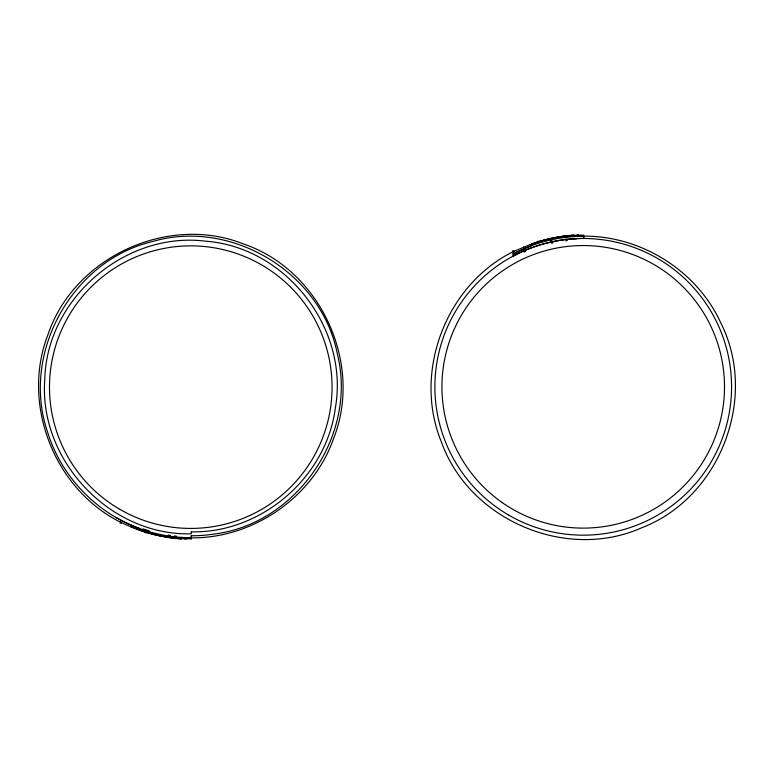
<?xml version="1.0" encoding="UTF-8"?>
<svg xmlns="http://www.w3.org/2000/svg" width="774" height="774" viewBox="0 0 774 774"><rect width="100%" height="100%" fill="white"/><g stroke="black" fill="none" stroke-linecap="round" stroke-linejoin="round"><path stroke-width="1.16" d="M120.628 520.041L120.628 522.256C54.054 489.149 20.975 403.805 48.007 334.503C74.004 257.423 167.571 213.914 243.239 243.849C320.078 269.768 363.441 363.035 333.604 438.461C312.038 500.381 246.654 542.826 181.339 537.398L181.339 538.646L191.265 538.849L191.275 535.782L197.67 535.656A152.846 152.846 0 0 0 213.934 534.089C296.819 523.911 357.607 435.249 337.406 354.25C321.907 273.145 231.552 218.191 152.391 241.575C71.769 260.664 20.637 353.631 47.543 431.969C61.03 476.174 96.218 512.852 139.63 528.526M513.075 253.93L532.077 245.435M513.617 251.444L532.077 243.742M513.839 251.337C445.689 284.619 412.465 372.546 441.635 442.573C469.654 520.234 566.491 561.469 641.869 527.704C719.81 497.721 758.481 397.962 720.971 323.319C695.845 267.746 634.535 231.716 573.795 236.573L573.795 235.325L583.722 235.122L583.722 238.411A151.036 151.036 0 0 0 513.075 256.117M513.452 251.521L513.075 256.117L518.948 253.127M522.934 251.289L523.601 250.989M573.795 238.779L576.736 238.624M577.162 234.967L578.555 234.967M537.766 241.265L539.159 241.265M512.436 250.892L513.83 250.892M119.989 523.069L121.441 523.108M145.309 532.706L146.76 532.735M184.705 539.004L186.166 539.033M120.725 522.305L131.154 526.997L131.154 525.13M583.731 238.489L583.722 236.225A151.036 151.036 0 0 0 513.075 253.93M523.601 246.974L523.601 248.841M191.275 535.782L191.265 538.849M191.265 537.746A151.027 151.027 0 0 1 115.8 517.361M176.327 536.14A142.048 130.613 -2.7 0 1 174.295 535.918M170.251 535.395A142.048 130.613 -2.7 0 1 168.229 535.095M149.256 530.858A142.048 130.613 -2.7 0 1 143.016 528.894M181.213 538.791A142.048 132.77 -4.7 0 1 139.117 529.697M181.31 538.936A146.354 135.402 -3.7 0 1 131.164 526.968M181.348 538.549A146.354 135.034 -3.3 0 1 131.328 526.649M524.153 252.053A140.994 129.626 3 0 1 525.614 251.434M551.465 243.239A140.994 129.626 3 0 1 553.042 242.901M565.804 240.811A140.994 129.626 3 0 1 567.419 240.627M522.866 249.576A140.994 132.615 6.6 0 1 524.337 248.918M550.672 240.269A140.994 132.615 6.6 0 1 552.278 239.921M565.339 237.734A140.994 132.615 6.6 0 1 566.994 237.541M531.544 244.236A141.768 132.209 4.7 0 1 573.66 235.141M532.106 243.8A141.323 130.39 3.7 0 1 573.786 235.238M532.173 243.955A141.323 130.226 3.5 0 1 573.795 235.412M191.275 531.854L191.275 533.818C109.995 536.043 38.603 460.211 44.776 379.463C46.595 298.512 125.465 231.039 205.584 241.198C286.003 247.012 349.442 328.708 335.345 408.014C326.396 477.481 261.186 533.325 191.275 531.854M120.134 509.495A141.284 141.284 0 0 0 332.056 387.135A141.284 141.284 0 0 0 120.134 264.785A141.284 141.284 0 0 0 120.134 509.495M501.871 502.345A141.284 141.284 0 0 0 723.932 399.529A141.284 141.284 0 0 0 523.863 258.622A141.284 141.284 0 0 0 501.871 502.345M509.05 515.3A148.347 148.347 0 0 0 731.575 386.826A148.347 148.347 0 0 0 509.05 258.361A148.347 148.347 0 0 0 509.05 515.3"/></g></svg>
